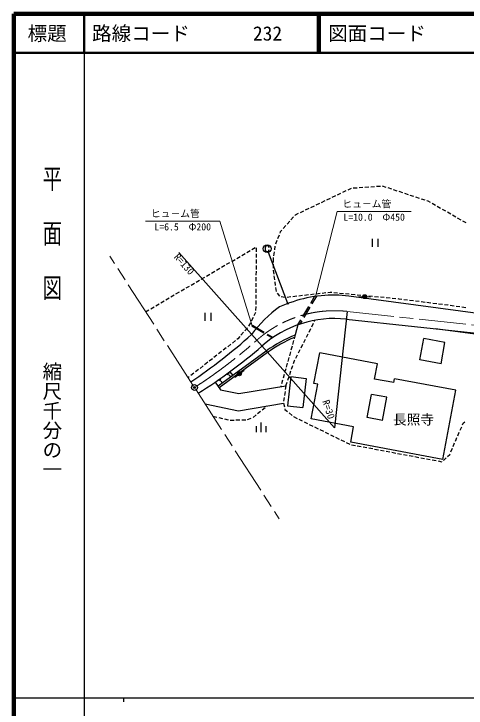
# Model space of a CAD drawing. Units: millimetres, scale not verified. Extents: x 40000 to 680000, y 20000 to 380000.
# Drawn here: x 40000 to 155673, y 202409 to 380000 of the extents above; entities that cross this region are included whole.
import ezdxf
from ezdxf.enums import TextEntityAlignment as Align

# ---------------------------------------------------------------- set-up
doc = ezdxf.new("R2010")
doc.units = ezdxf.units.MM
doc.header["$LTSCALE"] = 1000
doc.header["$PDMODE"] = 32
doc.header["$PDSIZE"] = 500
doc.linetypes.add('CHAIN', pattern=[18.5, 12, -1.5, 3.5, -1.5])
for name, color, linetype, lineweight in [('M-BGD', 7, 'Continuous', 25), ('M-BMK', 2, 'CHAIN', 13), ('M-BMK-SRVR', 3, 'Continuous', 25), ('M-STR-HTXT', 7, 'Continuous', 13), ('M-STR-STRC', 7, 'Continuous', 25), ('M-TTL', 2, 'Continuous', 140), ('M-TTL-BAND', 7, 'Continuous', 25), ('M-TTL-LINE', 7, 'Continuous', 50)]:
    doc.layers.add(name, color=color, linetype=linetype, lineweight=lineweight)
doc.layers.add('M-OTRS', color=6, linetype='Continuous')
doc.layers.add('M-TTL-TXT', color=7, linetype='Continuous')
doc.styles.add('@ＭＳ ゴシック', font='')
doc.styles.add('ＭＳ ゴシック', font='')
doc.styles.get('@ＭＳ ゴシック').set_extended_font_data('@MS Gothic')
doc.styles.get('ＭＳ ゴシック').set_extended_font_data('MS Gothic')

msp = doc.modelspace()

# ---------------------------------------------------------------- linework, layer by layer
at = {"layer": 'M-BGD'}
for p, q in [((130778, 335668), (129780, 335597)), ((132274, 335775), (131277, 335704)), ((133770, 335882), (132773, 335811)), ((134313, 335921), (134269, 335918)), ((135220, 335621), (134313, 335921)), ((123578, 334068), (122674, 333639)), ((124932, 334712), (124029, 334283)), ((126267, 335346), (125384, 334927)), ((126289, 335348), (126267, 335346)), ((127785, 335455), (126788, 335383)), ((129282, 335562), (128284, 335490)), ((136645, 335150), (135695, 335464)), ((138069, 334679), (137119, 334993)), ((139493, 334208), (138543, 334522)), ((140917, 333736), (139967, 334051)), ((119513, 332136), (118610, 331707)), ((120868, 332780), (119965, 332351)), ((122223, 333424), (121320, 332995)), ((142341, 333265), (141392, 333579)), ((143765, 332794), (142816, 333108)), ((145189, 332323), (144240, 332637)), ((145941, 332074), (145664, 332166)), ((116804, 330848), (115901, 330419)), ((118159, 331492), (117255, 331063)), ((146556, 331723), (145941, 332074)), ((147858, 330979), (146990, 331475)), ((149161, 330235), (148292, 330731)), ((112740, 328917), (111942, 328537)), ((114094, 329561), (113191, 329131)), ((115449, 330205), (114546, 329775)), ((150463, 329491), (149595, 329987)), ((151765, 328746), (150897, 329242)), ((110541, 326950), (109879, 326201)), ((111534, 328075), (110872, 327325)), ((111942, 328537), (111865, 328450)), ((153068, 328002), (152199, 328498)), ((154370, 327258), (153502, 327754)), ((155672, 326514), (154804, 327010)), ((109549, 325826), (108887, 325076)), ((107815, 323423), (107449, 322492)), ((108125, 324213), (107998, 323888)), ((108556, 324701), (108125, 324213)), ((107266, 322027), (106900, 321096)), ((131602, 322419), (131602, 320419)), ((133102, 322419), (133102, 320419)), ((100885, 319723), (101748, 320227)), ((101988, 320150), (101979, 319150)), ((106759, 320620), (106625, 319629)), ((102110, 296501), (82186, 318930)), ((97000, 317451), (97863, 317956)), ((98295, 318208), (99158, 318713)), ((99590, 318965), (100453, 319470)), ((101974, 318650), (101965, 317650)), ((106557, 319134), (106422, 318143)), ((94411, 315937), (95274, 316441)), ((95705, 316694), (96569, 317199)), ((101960, 317150), (101950, 316150)), ((106355, 317647), (106327, 317440)), ((106327, 317440), (106327, 316440)), ((91821, 314422), (92684, 314927)), ((93116, 315179), (93979, 315684)), ((101946, 315650), (101936, 314650)), ((106327, 315940), (106327, 314940)), ((106327, 314440), (106327, 314345)), ((106327, 314345), (106450, 313449)), ((87936, 312151), (88800, 312655)), ((89231, 312908), (90094, 313413)), ((90526, 313665), (91389, 314170)), ((101917, 312650), (101907, 311651)), ((101931, 314150), (101922, 313150)), ((106518, 312953), (106654, 311962)), ((85347, 310636), (86210, 311141)), ((86641, 311393), (87505, 311898)), ((101903, 311151), (101893, 310151)), ((106721, 311467), (106857, 310476)), ((82757, 309122), (83620, 309627)), ((84052, 309879), (84915, 310384)), ((101888, 309651), (101879, 308651)), ((106925, 309981), (107061, 308990)), ((78872, 306850), (79736, 307355)), ((80167, 307607), (81030, 308112)), ((81462, 308365), (82325, 308869)), ((101874, 308151), (101865, 307151)), ((107305, 308569), (107915, 307776)), ((108382, 307672), (109377, 307572)), ((109874, 307553), (110868, 307667)), ((111364, 307724), (112358, 307838)), ((112855, 307895), (113848, 308009)), ((114345, 308065), (115338, 308179)), ((115835, 308236), (116829, 308350)), ((115915, 306024), (116899, 307683)), ((116302, 305795), (117472, 307765)), ((117325, 308407), (118319, 308521)), ((118816, 308578), (119809, 308692)), ((120306, 308749), (120917, 308819)), ((120917, 308819), (121300, 308782)), ((121798, 308734), (122793, 308639)), ((123291, 308591), (124286, 308495)), ((124784, 308448), (125780, 308352)), ((168292, 302103), (125657, 307801)), ((126277, 308304), (127273, 308209)), ((127770, 308161), (128766, 308066)), ((128246, 307725), (131243, 307583)), ((129264, 308018), (130259, 307922)), ((130757, 307875), (131752, 307779)), ((132250, 307731), (133245, 307636)), ((133743, 307588), (134738, 307492)), ((135236, 307445), (136232, 307349)), ((136729, 307301), (137725, 307206)), ((76283, 305336), (77146, 305841)), ((77577, 306093), (78441, 306598)), ((101860, 306651), (101850, 305651)), ((138222, 307158), (138425, 307139)), ((138425, 307139), (139215, 307039)), ((139711, 306976), (140703, 306850)), ((141199, 306787), (142191, 306661)), ((142687, 306598), (143679, 306473)), ((144175, 306410), (145167, 306284)), ((145664, 306221), (146656, 306095)), ((147152, 306033), (148144, 305907)), ((148640, 305844), (149632, 305718)), ((150128, 305655), (150981, 305547)), ((150981, 305547), (151120, 305528)), ((151615, 305459), (152605, 305321)), ((73693, 303821), (74556, 304326)), ((74988, 304579), (75851, 305083)), ((101846, 305151), (101836, 304151)), ((113873, 302585), (115404, 305164)), ((114260, 302355), (115791, 304935)), ((125238, 303901), (122034, 274073)), ((153101, 305252), (154091, 305114)), ((154586, 305045), (155577, 304907)), ((88844, 303517), (88844, 301517)), ((90344, 303517), (90344, 301517)), ((101177, 302308), (100722, 301417)), ((101831, 303591), (101404, 302753)), ((101831, 303651), (101831, 303591)), ((125025, 301913), (167779, 297321)), ((100495, 300972), (100041, 300081)), ((101004, 300283), (100903, 300110)), ((104035, 298523), (101004, 300283)), ((112597, 300435), (111942, 297856)), ((112597, 300435), (113363, 301725)), ((113255, 300661), (113750, 301495)), ((116176, 299955), (116627, 300848)), ((116853, 301294), (117018, 301620)), ((98744, 298561), (98087, 297808)), ((99731, 299692), (99073, 298938)), ((103935, 298350), (100903, 300110)), ((115499, 298617), (115951, 299509)), ((167720, 296773), (147732, 299474)), ((97277, 296880), (97065, 296715)), ((97758, 297431), (97277, 296880)), ((106097, 297094), (104799, 297848)), ((106279, 297220), (104900, 298021)), ((111942, 297856), (111674, 296892)), ((114146, 295939), (114597, 296832)), ((114823, 297278), (115274, 298170)), ((143845, 291536), (144858, 296941)), ((150264, 295928), (144858, 296941)), ((95490, 295483), (94702, 294867)), ((96672, 296407), (95884, 295791)), ((102110, 296501), (122034, 274073)), ((111138, 294965), (110870, 294002)), ((111540, 296410), (111272, 295447)), ((113469, 294601), (113920, 295493)), ((149250, 290522), (150264, 295928)), ((104544, 293762), (92226, 284753)), ((93126, 293636), (92338, 293020)), ((104836, 293356), (92509, 284341)), ((94308, 294560), (93520, 293944)), ((110736, 293520), (110468, 292557)), ((112792, 293262), (113244, 294154)), ((116754, 285423), (118229, 293286)), ((132972, 290522), (118229, 293286)), ((90762, 291788), (89975, 291172)), ((91944, 292712), (91156, 292096)), ((110334, 292075), (110066, 291112)), ((111537, 290543), (111803, 291305)), ((111803, 291305), (111890, 291477)), ((112116, 291923), (112567, 292816)), ((149250, 290522), (143845, 291536)), ((88399, 289941), (87611, 289325)), ((89581, 290865), (88793, 290249)), ((109932, 290630), (109664, 289667)), ((111042, 289127), (111372, 290071)), ((132234, 286590), (132972, 290522)), ((86035, 288093), (85247, 287477)), ((87217, 289017), (86429, 288401)), ((94569, 287733), (95067, 288086)), ((94862, 287716), (94986, 287804)), ((95259, 288468), (95975, 287495)), ((96473, 287055), (98895, 288826)), ((109127, 287740), (108859, 286776)), ((109530, 289185), (109261, 288222)), ((110548, 287711), (110878, 288655)), ((84853, 287169), (84568, 286947)), ((92426, 286212), (92939, 286577)), ((92728, 286195), (92856, 286286)), ((92885, 286075), (92917, 286098)), ((92901, 286086), (93178, 285697)), ((95014, 287600), (95046, 287622)), ((95030, 287611), (95291, 287243)), ((108725, 286295), (108457, 285331)), ((110803, 287213), (109956, 279761)), ((110054, 286295), (110383, 287239)), ((110803, 287213), (114777, 286761)), ((114777, 286761), (113931, 279309)), ((137149, 285669), (132234, 286590)), ((137149, 285669), (137333, 286652)), ((153059, 283703), (137333, 286652)), ((91507, 285805), (92867, 283817)), ((97560, 282851), (109559, 284878)), ((108323, 284850), (108271, 284661)), ((109559, 284878), (109420, 283888)), ((109559, 284878), (109889, 285822)), ((116078, 276393), (117737, 285239)), ((117737, 285239), (116754, 285423)), ((92867, 283817), (97560, 282851)), ((109350, 283393), (109211, 282403)), ((130392, 276762), (131497, 282659)), ((135429, 281922), (131497, 282659)), ((149742, 266012), (153059, 283703)), ((109141, 281908), (109002, 280917)), ((134323, 276025), (135429, 281922)), ((88887, 280246), (97482, 278477)), ((97482, 278477), (108931, 280411)), ((103485, 278695), (104256, 279332)), ((104642, 279650), (104698, 279696)), ((108933, 280422), (108931, 280411)), ((108931, 280411), (109183, 279444)), ((109309, 278960), (109342, 278835)), ((109342, 278835), (110005, 278271)), ((109956, 279761), (113931, 279309)), ((90923, 277087), (91895, 276851)), ((101170, 276787), (101942, 277423)), ((102328, 277741), (103099, 278377)), ((110386, 277947), (111148, 277299)), ((92381, 276732), (93352, 276496)), ((93838, 276378), (94810, 276142)), ((95303, 276090), (96303, 276107)), ((96803, 276116), (97803, 276133)), ((98303, 276141), (99303, 276158)), ((99794, 276213), (100731, 276561)), ((103268, 272993), (103268, 275493)), ((111529, 276975), (111530, 276975)), ((111530, 276975), (112427, 276535)), ((112876, 276315), (113774, 275874)), ((114223, 275654), (115120, 275214)), ((126890, 274366), (116078, 276393)), ((134323, 276025), (130392, 276762)), ((154741, 274847), (154957, 275334)), ((154957, 275334), (155303, 275648)), ((102018, 272993), (102018, 274493)), ((104518, 272993), (104518, 274493)), ((115569, 274993), (116467, 274553)), ((116916, 274333), (117814, 273892)), ((118263, 273672), (119160, 273232)), ((126153, 270435), (126890, 274366)), ((154136, 273475), (154539, 274390)), ((119609, 273012), (120507, 272571)), ((120956, 272351), (121854, 271911)), ((153530, 272103), (153934, 273017)), ((122303, 271690), (123200, 271250)), ((123649, 271030), (124547, 270589)), ((124996, 270369), (125894, 269929)), ((149742, 266012), (126153, 270435)), ((152359, 269341), (152741, 270265)), ((152933, 270727), (153097, 271123)), ((153097, 271123), (153328, 271645)), ((126373, 269799), (127356, 269614)), ((127847, 269521), (128830, 269336)), ((129321, 269244), (130304, 269059)), ((130795, 268966), (131778, 268781)), ((132269, 268688), (133252, 268503)), ((133743, 268411), (134726, 268226)), ((151785, 267955), (152167, 268879)), ((135217, 268133), (136200, 267948)), ((136691, 267855), (137674, 267670)), ((138165, 267578), (139148, 267393)), ((139640, 267300), (140622, 267115)), ((141114, 267022), (142096, 266837)), ((142588, 266745), (143570, 266560)), ((144062, 266467), (145044, 266282)), ((149850, 265726), (150577, 266412)), ((150940, 266755), (151511, 267294)), ((151511, 267294), (151593, 267493)), ((145536, 266189), (146519, 266004)), ((147010, 265912), (147993, 265727)), ((148484, 265634), (149467, 265449))]:
    msp.add_line(p, q, dxfattribs=at)
for centre, radius in [((129744, 307654), 500), ((129744, 307654), 400), ((129744, 307654), 300), ((129744, 307654), 200), ((129744, 307654), 100), ((97684, 287940), 500), ((97684, 287940), 400), ((97684, 287940), 300), ((97684, 287940), 200), ((97684, 287940), 100)]:
    msp.add_circle(centre, radius, dxfattribs=at)
for centre, radius, start, end in [((122034, 274073), 34000, 89.59895, 114.42697), ((121257, 274135), 33952, 82.55321, 88.28585), ((126755, 278630), 32398, 125.42799, 143.28988), ((122034, 274073), 28000, 83.86933, 131.61589), ((14490, 392691), 128115, 303.52576, 312.34181), ((126445, 262917), 37829, 112.54347, 125.3762), ((126445, 262917), 37329, 113.14753, 125.37084), ((17080, 394659), 131865, 302.09599, 310.91196)]:
    msp.add_arc(centre, radius, start, end, dxfattribs=at)
at = {"layer": 'M-BMK'}
for p, q in [((85791, 285049), (64528, 318041)), ((125238, 303901), (167992, 299309)), ((86604, 283789), (107867, 250797))]:
    msp.add_line(p, q, dxfattribs=at)
for centre, radius, start, end in [((122034, 274073), 30000, 83.86933, 131.61589), ((15773, 393691), 130000, 303.13181, 311.61589)]:
    msp.add_arc(centre, radius, start, end, dxfattribs=at)
at = {"layer": 'M-BMK-SRVR'}
msp.add_circle((86197, 284419), 750, dxfattribs=at)
msp.add_point((86197, 284419), dxfattribs=at)
at = {"layer": 'M-OTRS'}
msp.add_point((86197, 284419), dxfattribs=at)
at = {"layer": 'M-STR-HTXT'}
for p, q in [((122650, 329420), (117185, 307725)), ((122650, 329420), (141650, 329420)), ((73683, 326941), (92683, 326941)), ((92683, 326941), (100953, 300197))]:
    msp.add_line(p, q, dxfattribs=at)
at = {"layer": 'M-STR-STRC'}
for p, q in [((104281, 320185), (104281, 319685)), ((110062, 305895), (105133, 318999)), ((109912, 306045), (110212, 305745)), ((110212, 306045), (109912, 305745))]:
    msp.add_line(p, q, dxfattribs=at)
msp.add_circle((104781, 319935), 1000, dxfattribs=at)
for centre, start, end in [((104781, 320185), 0, 180), ((104781, 319685), 180, 0)]:
    msp.add_arc(centre, 500, start, end, dxfattribs=at)
at = {"layer": 'M-TTL'}
for p, q in [((40000, 380000), (40000, 20000)), ((680000, 380000), (40000, 380000))]:
    msp.add_line(p, q, dxfattribs=at)
at = {"layer": 'M-TTL-BAND'}
for p, q in [((58000, 370000), (58000, 20000)), ((40000, 205000), (579000, 205000)), ((68000, 205000), (68000, 204000))]:
    msp.add_line(p, q, dxfattribs=at)
at = {"layer": 'M-TTL-LINE'}
for p, q in [((58000, 380000), (58000, 370000)), ((117750, 380000), (117750, 370000)), ((118250, 380000), (118250, 370000)), ((40000, 370000), (680000, 370000))]:
    msp.add_line(p, q, dxfattribs=at)

# ---------------------------------------------------------------- texts
at = {"layer": 'M-BGD', "style": 'ＭＳ ゴシック'}
msp.add_text('R=130', height=1833, rotation=311.616, dxfattribs=at).set_placement((82186, 318930), align=Align.TOP_LEFT)
msp.add_text('R=30', height=1833, rotation=287.742, dxfattribs=at).set_placement((121273, 276454), align=Align.MIDDLE_RIGHT)
msp.add_text('長照寺', height=2566, dxfattribs=at).set_placement((142222, 276243), align=Align.MIDDLE_CENTER)
at = {"layer": 'M-STR-HTXT', "style": 'ＭＳ ゴシック'}
for p in [(124025, 329920), (75058, 327441)]:
    msp.add_text('ヒュ－ム管', height=1833, dxfattribs=at).set_placement(p, align=Align.BOTTOM_LEFT)
for s, p in [('L=10.0\u3000Φ450', (132150, 328920)), ('L=6.5\u3000Φ200', (83183, 326441))]:
    msp.add_text(s, height=1833, dxfattribs=at).set_placement(p, align=Align.TOP_CENTER)
at = {"layer": 'M-TTL-BAND', "style": '@ＭＳ ゴシック', "width": 1.4}
msp.add_text('平  面  図', height=3666, rotation=270, dxfattribs=at).set_placement((49777, 306475), align=Align.MIDDLE_RIGHT)
at = {"layer": 'M-TTL-BAND', "style": '@ＭＳ ゴシック'}
msp.add_text('縮尺千分の一', height=3666, rotation=270, dxfattribs=at).set_placement((49777, 261030), align=Align.MIDDLE_RIGHT)
at = {"layer": 'M-TTL-TXT', "style": 'ＭＳ ゴシック'}
msp.add_text('標題', height=3666, dxfattribs=at).set_placement((48500, 375000), align=Align.MIDDLE_CENTER)
for s, p in [('路線コード', (60000, 375000)), ('232', (101142, 375000)), ('図面コード', (120380, 375000))]:
    msp.add_text(s, height=3666, dxfattribs=at).set_placement(p, align=Align.MIDDLE_LEFT)

doc.saveas('drawing.dxf')
